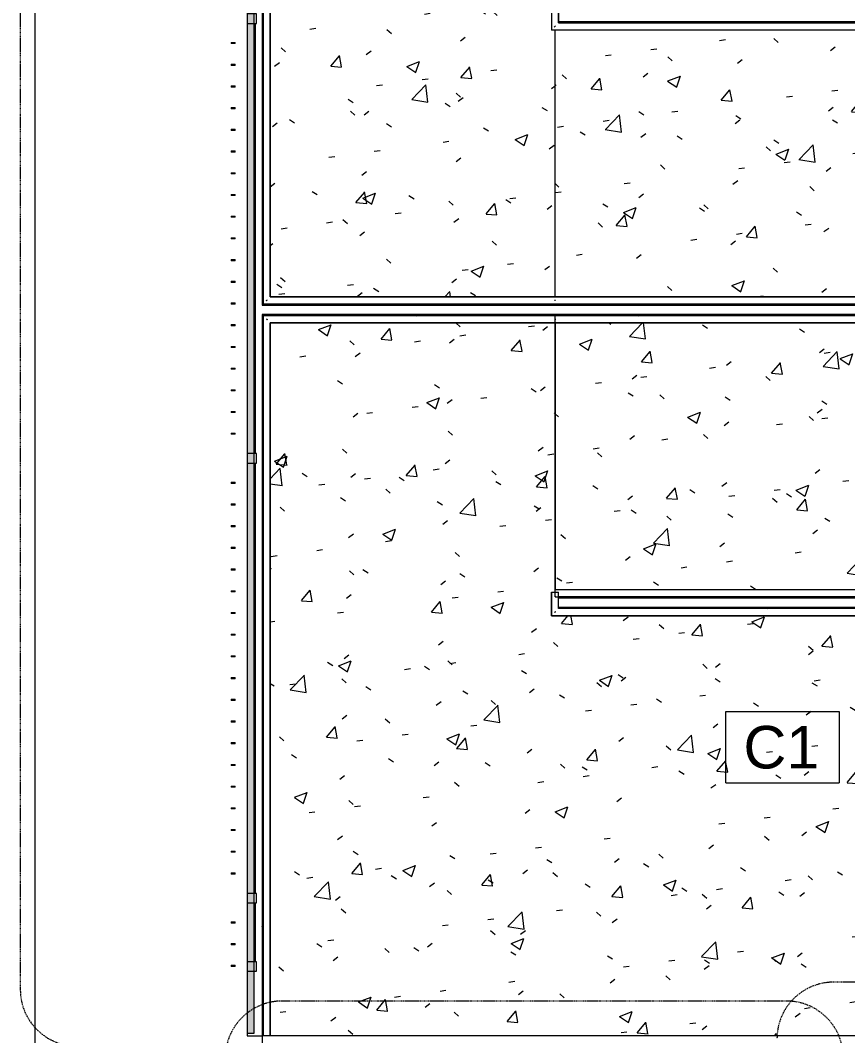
# Model space of a CAD drawing. Header units: inches. Extents: x 899 to 4491, y -721 to 1008.
# Drawn here: x 2122.1 to 2297.1, y 480.9 to 695.8 of the extents above; entities that cross this region are included whole.
import ezdxf

# ---------------------------------------------------------------- set-up
doc = ezdxf.new("R2010")
doc.units = ezdxf.units.IN
doc.header["$MEASUREMENT"] = 0
doc.linetypes.add('Dash Dot 3_16_', pattern=[0.3125, 0.1875, -0.0625, 0, -0.0625])
for name, color, linetype, lineweight in [('A-ANNO-KEYN', 231, 'Continuous', 9), ('A-ANNO-SYMB', 150, 'Continuous', 9), ('A-DETL', 90, 'Continuous', 9), ('A-FLOR', 192, 'Continuous', 13), ('A-FLOR-HRAL', 11, 'Continuous', 13), ('A-FLOR-LEVL', 51, 'Continuous', 9), ('A-WALL', 113, 'Continuous', 13), ('A-WALL-PATT', 111, 'Continuous', 13)]:
    doc.layers.add(name, color=color, linetype=linetype, lineweight=lineweight)
doc.styles.add('Arial', font='arial.ttf', dxfattribs={"height": 9})
pattern_1 = [(50, (3208.535, 0), (27.5427, -2.40992), [2.88, -31.68]), (355, (3208.535, 0), (-5.32784, 28.88427), [2.304, -25.344]), (100.451, (3210.83, -0.2), (22.2153, 26.47393), [2.448, -26.924]), (46.184, (3208.535, 7.68), (40.9819, -6.3564), [4.32, -47.52]), (96.636, (3211.95, 7.15), (35.8907, 37.4062), [3.671, -40.386]), (351.184, (3208.535, 7.68), (35.891, 37.4062), [3.456, -38.016]), (21, (3212.375, 5.76), (22.92104, -15.46073), [2.88, -31.68]), (326, (3212.375, 5.76), (9.34353, 27.84574), [2.304, -25.344]), (71.451, (3214.285, 4.472), (32.26477, 12.3844), [2.448, -26.924]), (37.5, (3208.535, 0), (0.466855, 12.78271), [1.267, -23.77, 1.267, -24.461, -25.44]), (37.5, (3208.535, 0), (0.466855, 12.78271), [-50.765, 1.267, -24.173]), (7.5, (3208.535, 0), (10.10159, 15.14509), [1.267, -13.402, 1.267, -23.194, -9.696]), (7.5, (3208.535, 0), (10.10159, 15.14509), [-39.13, 1.267, -8.429]), (327.5, (3199.972, 0), (20.49916, -0.86578), [1.267, -8.333, 1.267, -28.685, -39.744]), (327.5, (3199.972, 0), (20.49916, -0.86578), [-39.552, 1.267, -38.477]), (317.5, (3196.132, 0), (22.39478, 3.8443), [1.267, -11.213, 1.267, -18.624, -28.224]), (317.5, (3196.132, 0), (22.39478, 3.8443), [-32.371, 1.267, -26.957])]

# ---------------------------------------------------------------- blocks, each defined once
blk = doc.blocks.new('Top Rail Type - Top Rail_Internal_-7017305-FIRST FLOOR CONSTRUCTION')
at = {"layer": 'A-FLOR-HRAL', "lineweight": 9}
for p, q in [((-974.07, 699.23), (-974.07, 693.73)), ((-972.57, 695.29), (-972.57, 697.73)), ((-973.32, 694.54), (-973.52, 694.35)), ((-973.32, 694.54), (-973.23, 694.63)), ((-739.29, 695.29), (-972.51, 695.29)), ((-974.05, 693.77), (-974.07, 693.73)), ((-974.05, 693.74), (-973.99, 693.79)), ((-974.01, 693.79), (-739.29, 693.79)), ((-739.35, 575.29), (-973.32, 575.29)), ((-973.32, 573.79), (-739.35, 573.79))]:
    blk.add_line(p, q, dxfattribs=at)
blk = doc.blocks.new('Top Rail Type - Top Rail_Internal_-V21-FIRST FLOOR CONSTRUCTION')
at = {"layer": 'A-FLOR-HRAL', "lineweight": 9}
for p, q in [((-974.07, 699.29), (-974.07, 693.79)), ((-972.57, 697.79), (-972.57, 695.29)), ((-972.57, 695.29), (-739.32, 695.29)), ((-974.07, 693.79), (-739.32, 693.79)), ((-973.32, 573.79), (-973.32, 575.29)), ((-739.32, 575.29), (-973.32, 575.29)), ((-973.18, 573.79), (-973.32, 573.79)), ((-739.32, 573.79), (-972.57, 573.79))]:
    blk.add_line(p, q, dxfattribs=at)
blk = doc.blocks.new('Top Rail Type - Top Rail_Internal_-7017322-FIRST FLOOR CONSTRUCTION')
at = {"layer": 'A-FLOR-HRAL', "lineweight": 9}
for p, q in [((-1035.07, 757.29), (-1035.07, 635.79)), ((-1033.57, 637.29), (-1033.57, 755.79)), ((-973.29, 637.29), (-1033.57, 637.29)), ((-738.51, 637.29), (-973.29, 637.29)), ((-1035.07, 635.79), (-973.29, 635.79)), ((-973.29, 635.79), (-740.01, 635.79)), ((-740.13, 633.29), (-973.32, 633.29)), ((-973.32, 631.79), (-738.64, 631.79))]:
    blk.add_line(p, q, dxfattribs=at)
at = {"layer": 'A-FLOR-HRAL', "lineweight": 9, "flags": 128}
blk.add_lwpolyline([(-973.32, 632.45), (-973.32, 632.54), (-973.32, 632.63)], dxfattribs=at)
at = {"layer": 'A-FLOR-HRAL', "lineweight": 9}
blk.add_open_spline([(-1034.41, 636.45), (-1034.4, 636.46), (-1034.37, 636.5), (-1034.32, 636.54), (-1034.27, 636.59), (-1034.24, 636.62), (-1034.23, 636.63)], degree=3, knots=[0.46086968, 0.46086968, 0.46086968, 0.46086968, 0.47916667, 0.5, 0.52083333, 0.53913032, 0.53913032, 0.53913032, 0.53913032], dxfattribs=at)
blk.add_open_spline([(-973.32, 636.45), (-973.32, 636.48), (-973.32, 636.54), (-973.32, 636.6), (-973.32, 636.63)], degree=3, dxfattribs=at)
blk = doc.blocks.new('Top Rail Type - Top Rail_Internal_-V22-FIRST FLOOR CONSTRUCTION')
at = {"layer": 'A-FLOR-HRAL', "lineweight": 9}
for p, q in [((-1035.07, 757.29), (-1035.07, 635.79)), ((-1033.57, 755.79), (-1033.57, 637.29)), ((-1033.57, 637.29), (-973.32, 637.29)), ((-973.32, 637.29), (-738.57, 637.29)), ((-1035.07, 635.79), (-973.32, 635.79)), ((-973.32, 635.79), (-740.07, 635.79)), ((-973.32, 631.79), (-973.32, 633.29)), ((-740.07, 633.29), (-973.32, 633.29)), ((-738.57, 631.79), (-973.32, 631.79))]:
    blk.add_line(p, q, dxfattribs=at)
blk = doc.blocks.new('Top Rail Type - Top Rail_Internal_-7164029-FIRST FLOOR CONSTRUCTION')
at = {"layer": 'A-FLOR-HRAL', "lineweight": 9}
for p, q in [((-973.31, 633.29), (-1035.07, 633.29)), ((-1035.07, 633.29), (-1035.07, 480.91)), ((-973.31, 632.64), (-973.31, 632.44)), ((-1033.57, 631.79), (-973.31, 631.79)), ((-1033.57, 480.91), (-1033.57, 631.79))]:
    blk.add_line(p, q, dxfattribs=at)
blk.add_open_spline([(-1034.41, 632.63), (-1034.4, 632.62), (-1034.37, 632.59), (-1034.32, 632.54), (-1034.28, 632.49), (-1034.24, 632.46), (-1034.23, 632.45)], degree=3, knots=[0.46086968, 0.46086968, 0.46086968, 0.46086968, 0.47916667, 0.5, 0.52083333, 0.53913032, 0.53913032, 0.53913032, 0.53913032], dxfattribs=at)
blk = doc.blocks.new('Top Rail Type - Top Rail_Internal_-V37-FIRST FLOOR CONSTRUCTION')
at = {"layer": 'A-FLOR-HRAL', "lineweight": 9}
for p, q in [((-1035.07, 633.29), (-1035.07, 480.91)), ((-973.31, 633.29), (-1035.07, 633.29)), ((-973.31, 632.54), (-973.31, 633.29)), ((-973.31, 631.79), (-973.31, 632.54)), ((-1033.57, 631.79), (-1033.57, 480.91)), ((-973.31, 631.79), (-1033.57, 631.79))]:
    blk.add_line(p, q, dxfattribs=at)
blk = doc.blocks.new('Top Rail Type - Top Rail_Internal_-7164230-FIRST FLOOR CONSTRUCTION')
at = {"layer": 'A-FLOR-HRAL', "lineweight": 9}
for p, q in [((-974.07, 574.79), (-974.07, 569.79)), ((-973.38, 574.79), (-973.23, 574.79)), ((-972.57, 571.29), (-972.57, 574.79)), ((-974.07, 569.79), (-832.39, 569.79)), ((-832.39, 571.29), (-972.57, 571.29)), ((-832.39, 570.63), (-832.39, 570.45))]:
    blk.add_line(p, q, dxfattribs=at)
blk.add_open_spline([(-973.23, 570.63), (-973.24, 570.62), (-973.28, 570.59), (-973.32, 570.54), (-973.37, 570.49), (-973.4, 570.46), (-973.41, 570.45)], degree=3, knots=[0.46086968, 0.46086968, 0.46086968, 0.46086968, 0.47916667, 0.5, 0.52083333, 0.53913032, 0.53913032, 0.53913032, 0.53913032], dxfattribs=at)
blk = doc.blocks.new('Top Rail Type - Top Rail_Internal_-V38-FIRST FLOOR CONSTRUCTION')
at = {"layer": 'A-FLOR-HRAL', "lineweight": 9}
for p, q in [((-974.07, 574.79), (-972.57, 574.79)), ((-974.07, 569.79), (-974.07, 574.79)), ((-972.57, 571.29), (-972.57, 574.79)), ((-832.39, 569.79), (-974.07, 569.79)), ((-832.39, 571.29), (-972.57, 571.29)), ((-832.39, 569.79), (-832.39, 571.29))]:
    blk.add_line(p, q, dxfattribs=at)
blk = doc.blocks.new('Railing - BetafenceUSA_Square_Post_2in-7178424-FIRST FLOOR CONSTRUCTION')
at = {"layer": 'A-FLOR-HRAL', "lineweight": 9}
for p, q in [((1, 1), (-1, 1)), ((-1, 1), (-1, -1)), ((1, -1), (1, 1)), ((-1, -1), (1, -1))]:
    blk.add_line(p, q, dxfattribs=at)
blk = doc.blocks.new('Railing - BetafenceUSA_Picket_Defender_C-7178425-FIRST FLOOR CONSTRUCTION')
at = {"layer": 'A-FLOR-HRAL', "lineweight": 9}
for p, q in [((-4.4, 0.15), (-4.3, 0.15)), ((-4.4, 0.15), (-4.4, -0.1)), ((-4.3, 0.15), (-3.59, 0.15)), ((-4.3, 0.15), (-4.3, -0.1)), ((-3.59, 0.15), (-3.5, 0.15)), ((-3.59, 0.15), (-3.59, -0.1)), ((-3.5, -0.1), (-3.5, 0.15)), ((-4.3, -0.1), (-4.4, -0.1)), ((-3.59, -0.1), (-4.3, -0.1)), ((-3.5, -0.1), (-3.59, -0.1))]:
    blk.add_line(p, q, dxfattribs=at)
blk = doc.blocks.new('Railing - Railing-7178494-FIRST FLOOR CONSTRUCTION')
at = {"layer": 'A-FLOR-HRAL', "lineweight": 9}
for p, q in [((-1036.73, 604.1), (-1036.73, 695.16)), ((-1036.73, 511.04), (-1036.73, 602.1)), ((-1036.73, 496.54), (-1036.73, 509.04))]:
    blk.add_line(p, q, dxfattribs=at)
for name, p in [('Railing - BetafenceUSA_Square_Post_2in-7178424-FIRST FLOOR CONSTRUCTION', (-1037.48, 696.16)), ('Railing - BetafenceUSA_Picket_Defender_C-7178425-FIRST FLOOR CONSTRUCTION', (-1037.48, 690.98)), ('Railing - BetafenceUSA_Picket_Defender_C-7178425-FIRST FLOOR CONSTRUCTION', (-1037.48, 686.38)), ('Railing - BetafenceUSA_Picket_Defender_C-7178425-FIRST FLOOR CONSTRUCTION', (-1037.48, 681.79)), ('Railing - BetafenceUSA_Picket_Defender_C-7178425-FIRST FLOOR CONSTRUCTION', (-1037.48, 677.19)), ('Railing - BetafenceUSA_Picket_Defender_C-7178425-FIRST FLOOR CONSTRUCTION', (-1037.48, 672.6)), ('Railing - BetafenceUSA_Picket_Defender_C-7178425-FIRST FLOOR CONSTRUCTION', (-1037.48, 668.01)), ('Railing - BetafenceUSA_Picket_Defender_C-7178425-FIRST FLOOR CONSTRUCTION', (-1037.48, 663.41)), ('Railing - BetafenceUSA_Picket_Defender_C-7178425-FIRST FLOOR CONSTRUCTION', (-1037.48, 658.82)), ('Railing - BetafenceUSA_Picket_Defender_C-7178425-FIRST FLOOR CONSTRUCTION', (-1037.48, 654.23)), ('Railing - BetafenceUSA_Picket_Defender_C-7178425-FIRST FLOOR CONSTRUCTION', (-1037.48, 649.63)), ('Railing - BetafenceUSA_Picket_Defender_C-7178425-FIRST FLOOR CONSTRUCTION', (-1037.48, 645.04)), ('Railing - BetafenceUSA_Picket_Defender_C-7178425-FIRST FLOOR CONSTRUCTION', (-1037.48, 640.44)), ('Railing - BetafenceUSA_Picket_Defender_C-7178425-FIRST FLOOR CONSTRUCTION', (-1037.48, 635.85)), ('Railing - BetafenceUSA_Picket_Defender_C-7178425-FIRST FLOOR CONSTRUCTION', (-1037.48, 631.26)), ('Railing - BetafenceUSA_Picket_Defender_C-7178425-FIRST FLOOR CONSTRUCTION', (-1037.48, 626.66)), ('Railing - BetafenceUSA_Picket_Defender_C-7178425-FIRST FLOOR CONSTRUCTION', (-1037.48, 622.07)), ('Railing - BetafenceUSA_Picket_Defender_C-7178425-FIRST FLOOR CONSTRUCTION', (-1037.48, 617.48)), ('Railing - BetafenceUSA_Picket_Defender_C-7178425-FIRST FLOOR CONSTRUCTION', (-1037.48, 612.88)), ('Railing - BetafenceUSA_Picket_Defender_C-7178425-FIRST FLOOR CONSTRUCTION', (-1037.48, 608.29)), ('Railing - BetafenceUSA_Square_Post_2in-7178424-FIRST FLOOR CONSTRUCTION', (-1037.48, 603.1)), ('Railing - BetafenceUSA_Picket_Defender_C-7178425-FIRST FLOOR CONSTRUCTION', (-1037.48, 597.91)), ('Railing - BetafenceUSA_Picket_Defender_C-7178425-FIRST FLOOR CONSTRUCTION', (-1037.48, 593.32)), ('Railing - BetafenceUSA_Picket_Defender_C-7178425-FIRST FLOOR CONSTRUCTION', (-1037.48, 588.73)), ('Railing - BetafenceUSA_Picket_Defender_C-7178425-FIRST FLOOR CONSTRUCTION', (-1037.48, 584.13)), ('Railing - BetafenceUSA_Picket_Defender_C-7178425-FIRST FLOOR CONSTRUCTION', (-1037.48, 579.54)), ('Railing - BetafenceUSA_Picket_Defender_C-7178425-FIRST FLOOR CONSTRUCTION', (-1037.48, 574.94)), ('Railing - BetafenceUSA_Picket_Defender_C-7178425-FIRST FLOOR CONSTRUCTION', (-1037.48, 570.35)), ('Railing - BetafenceUSA_Picket_Defender_C-7178425-FIRST FLOOR CONSTRUCTION', (-1037.48, 565.76)), ('Railing - BetafenceUSA_Picket_Defender_C-7178425-FIRST FLOOR CONSTRUCTION', (-1037.48, 561.16)), ('Railing - BetafenceUSA_Picket_Defender_C-7178425-FIRST FLOOR CONSTRUCTION', (-1037.48, 556.57)), ('Railing - BetafenceUSA_Picket_Defender_C-7178425-FIRST FLOOR CONSTRUCTION', (-1037.48, 551.98)), ('Railing - BetafenceUSA_Picket_Defender_C-7178425-FIRST FLOOR CONSTRUCTION', (-1037.48, 547.38)), ('Railing - BetafenceUSA_Picket_Defender_C-7178425-FIRST FLOOR CONSTRUCTION', (-1037.48, 542.79)), ('Railing - BetafenceUSA_Picket_Defender_C-7178425-FIRST FLOOR CONSTRUCTION', (-1037.48, 538.19)), ('Railing - BetafenceUSA_Picket_Defender_C-7178425-FIRST FLOOR CONSTRUCTION', (-1037.48, 533.6)), ('Railing - BetafenceUSA_Picket_Defender_C-7178425-FIRST FLOOR CONSTRUCTION', (-1037.48, 529.01)), ('Railing - BetafenceUSA_Picket_Defender_C-7178425-FIRST FLOOR CONSTRUCTION', (-1037.48, 524.41)), ('Railing - BetafenceUSA_Picket_Defender_C-7178425-FIRST FLOOR CONSTRUCTION', (-1037.48, 519.82)), ('Railing - BetafenceUSA_Picket_Defender_C-7178425-FIRST FLOOR CONSTRUCTION', (-1037.48, 515.23)), ('Railing - BetafenceUSA_Square_Post_2in-7178424-FIRST FLOOR CONSTRUCTION', (-1037.48, 510.04)), ('Railing - BetafenceUSA_Picket_Defender_C-7178425-FIRST FLOOR CONSTRUCTION', (-1037.48, 504.85)), ('Railing - BetafenceUSA_Picket_Defender_C-7178425-FIRST FLOOR CONSTRUCTION', (-1037.48, 500.26)), ('Railing - BetafenceUSA_Square_Post_2in-7178424-FIRST FLOOR CONSTRUCTION', (-1037.48, 495.54)), ('Railing - BetafenceUSA_Picket_Defender_C-7178425-FIRST FLOOR CONSTRUCTION', (-1037.48, 495.66))]:
    blk.add_blockref(name, p)
blk = doc.blocks.new('Keynote Tag - Keynote Number - Boxed-135510-FIRST FLOOR CONSTRUCTION')
at = {"layer": 'A-ANNO-KEYN'}
for p, q in [((-0.125, -0.0792), (-0.125, 0.0781)), ((-0.125, 0.0781), (0.125, 0.0781)), ((0.125, 0.0781), (0.125, -0.0792)), ((-0.125, -0.0792), (0.125, -0.0792))]:
    blk.add_line(p, q, dxfattribs=at)

msp = doc.modelspace()

# ---------------------------------------------------------------- hatches: boundary and pattern name
at = {"layer": 'A-FLOR'}
h = msp.add_hatch(dxfattribs=at)
h.set_pattern_fill('FP_11', color=256, style=0, pattern_type=2)
h.set_pattern_definition(pattern_1)
h.paths.add_polyline_path([(2174.96, 480.91), (2305.1, 480.91), (2305.1, 481.66), (2306.6, 481.66), (2306.6, 480.91), (2307.48, 480.91), (2306.73, 481.66), (2332.19, 507.12), (2333.16, 506.14), (2307.92, 480.91), (2342.85, 480.91), (2342.85, 481.66), (2344.35, 481.66), (2344.35, 480.91), (2376.15, 480.91), (2376.15, 482.39), (2364.15, 482.42), (2364.15, 483.89), (2376.15, 483.89), (2376.15, 569.79), (2234.46, 569.82), (2234.49, 574.79), (2235.21, 574.79), (2235.21, 631.79), (2174.96, 631.79), (2174.96, 483.47)], flags=0)
h.paths.add_polyline_path([(2173.21, 480.91), (2173.46, 480.91), (2173.49, 633.29), (2235.21, 633.29), (2235.21, 633.54), (2173.21, 633.54), (2173.21, 484.21)], flags=0)
h.paths.add_polyline_path([(2275.68, 571.29), (2376.15, 571.29), (2376.15, 571.54), (2235.96, 571.54), (2235.96, 571.29), (2264.26, 571.29)], flags=0)
at = {"layer": 'A-FLOR-LEVL'}
h = msp.add_hatch(dxfattribs=at)
h.set_pattern_fill('FP_11', color=256, style=0, pattern_type=2)
h.set_pattern_definition(pattern_1)
h.paths.add_polyline_path([(2173.21, 635.54), (2235.21, 635.54), (2235.21, 635.79), (2173.46, 635.82), (2173.49, 757.29), (2235.21, 757.29), (2235.18, 757.54), (2173.21, 757.54), (2173.21, 635.75)], flags=0)
h.paths.add_polyline_path([(2218.55, 637.29), (2235.21, 637.29), (2235.21, 693.79), (2234.49, 693.77), (2234.46, 693.79), (2234.44, 699.27), (2234.46, 699.29), (2235.21, 699.29), (2235.18, 755.79), (2174.96, 755.79), (2174.96, 637.29), (2195.7, 637.29)], flags=0)
h = msp.add_hatch(dxfattribs=at)
h.set_pattern_fill('FP_11', color=256, style=0, pattern_type=2)
h.set_pattern_definition(pattern_1)
h.paths.add_polyline_path([(2378.53, 635.54), (2468.46, 635.54), (2468.46, 635.79), (2235.21, 635.75), (2235.21, 635.54), (2355.67, 635.54)], flags=0)
h.paths.add_polyline_path([(2378.53, 637.29), (2469.21, 637.29), (2469.21, 693.79), (2235.21, 693.79), (2235.24, 637.29), (2355.67, 637.29)], flags=0)
h.paths.add_polyline_path([(2469.21, 695.29), (2469.21, 695.54), (2235.96, 695.54), (2235.98, 695.29), (2458.52, 695.29)], flags=0)
h = msp.add_hatch(dxfattribs=at)
h.set_pattern_fill('FP_11', color=256, style=0, pattern_type=2)
h.set_pattern_definition(pattern_1)
h.paths.add_polyline_path([(2378.53, 573.54), (2469.21, 573.54), (2469.18, 573.79), (2235.96, 573.76), (2235.96, 573.54), (2376.15, 573.54)], flags=0)
h.paths.add_polyline_path([(2264.26, 575.29), (2469.21, 575.29), (2469.21, 631.79), (2235.21, 631.79), (2235.21, 575.29), (2252.83, 575.29)], flags=0)
h.paths.add_polyline_path([(2458.52, 633.29), (2468.46, 633.29), (2468.44, 633.54), (2235.21, 633.54), (2235.22, 633.29), (2447.09, 633.29)], flags=0)
at = {"layer": 'A-WALL-PATT', "lineweight": 9}
h = msp.add_hatch(color=7, dxfattribs=at)
h.paths.add_polyline_path([(2171.56, 481.44), (2171.56, 808.29), (2170.06, 808.29), (2170.06, 481.44)], flags=0)
h.paths.add_polyline_path([(2170.06, 858.79), (2171.56, 858.79), (2171.56, 1007.7), (2170.06, 1007.7), (2170.06, 869.94)], flags=0)

# ---------------------------------------------------------------- linework, layer by layer
at = {"layer": 'A-ANNO-SYMB', "linetype": 'Dash Dot 3_16_'}
for p, q in [((2122.05, 780.59), (2122.05, 490.68)), ((2453.52, 492.24), (2294.18, 492.24)), ((2284.22, 488.24), (2177.43, 488.24))]:
    msp.add_line(p, q, dxfattribs=at)
for centre, start, end in [((2294.18, 480.24), 90, 180), ((2134.05, 490.68), 180, 270), ((2177.43, 476.24), 90, 180), ((2284.22, 476.24), 0, 90)]:
    msp.add_arc(centre, 12, start, end, dxfattribs=at)
at = {"layer": 'A-DETL', "lineweight": 13}
msp.add_line((2125.21, 208.03), (2125.21, 754.03), dxfattribs=at)
at = {"layer": 'A-FLOR'}
for p, q in [((2235.21, 633.54), (2173.21, 633.54)), ((2173.21, 633.54), (2173.21, 480.91)), ((2235.21, 633.29), (2235.21, 633.54)), ((2235.21, 575.29), (2235.21, 631.79)), ((2376.15, 571.54), (2235.96, 571.54)), ((2170.06, 481.44), (2170.06, 480.91)), ((2170.06, 480.91), (2173.21, 480.91))]:
    msp.add_line(p, q, dxfattribs=at)
at = {"layer": 'A-FLOR-LEVL'}
for p, q in [((2173.21, 757.54), (2173.21, 635.54)), ((2235.96, 695.54), (2469.21, 695.54)), ((2235.21, 637.29), (2235.21, 693.79)), ((2173.21, 635.54), (2235.21, 635.54)), ((2235.21, 635.54), (2235.21, 635.75)), ((2235.21, 635.54), (2468.46, 635.54)), ((2235.21, 633.54), (2235.21, 633.29)), ((2468.46, 633.54), (2235.21, 633.54)), ((2235.21, 631.79), (2235.21, 575.29)), ((2469.21, 573.54), (2235.96, 573.54))]:
    msp.add_line(p, q, dxfattribs=at)
at = {"layer": 'A-WALL', "color": 8, "lineweight": 20}
for p, q in [((2170.06, 808.29), (2170.06, 481.44)), ((2171.56, 481.44), (2171.56, 808.29)), ((2170.06, 481.44), (2171.56, 481.44)), ((2173.21, 480.91), (2173.21, 196.03)), ((2305.1, 480.91), (2173.21, 480.91))]:
    msp.add_line(p, q, dxfattribs=at)

# ---------------------------------------------------------------- block references
at = {"layer": 'A-ANNO-KEYN', "xscale": 95.99999999999994, "yscale": 95.99999999999994, "zscale": 95.99999999999994}
msp.add_blockref('Keynote Tag - Keynote Number - Boxed-135510-FIRST FLOOR CONSTRUCTION', (2283.37, 542.02), dxfattribs=at)
at = {"layer": 'A-FLOR-HRAL', "lineweight": 9}
for name in ['Railing - Railing-7178494-FIRST FLOOR CONSTRUCTION', 'Top Rail Type - Top Rail_Internal_-7017322-FIRST FLOOR CONSTRUCTION', 'Top Rail Type - Top Rail_Internal_-V22-FIRST FLOOR CONSTRUCTION', 'Top Rail Type - Top Rail_Internal_-7017305-FIRST FLOOR CONSTRUCTION', 'Top Rail Type - Top Rail_Internal_-V21-FIRST FLOOR CONSTRUCTION', 'Top Rail Type - Top Rail_Internal_-7164029-FIRST FLOOR CONSTRUCTION', 'Top Rail Type - Top Rail_Internal_-V37-FIRST FLOOR CONSTRUCTION', 'Top Rail Type - Top Rail_Internal_-7164230-FIRST FLOOR CONSTRUCTION', 'Top Rail Type - Top Rail_Internal_-V38-FIRST FLOOR CONSTRUCTION']:
    msp.add_blockref(name, (3208.53, 0), dxfattribs=at)

# ---------------------------------------------------------------- texts
at = {"layer": 'A-ANNO-KEYN', "insert": (2275.08, 546.47), "char_height": 9, "width": 19.695, "attachment_point": 1, "style": 'Arial'}
msp.add_mtext('C1', dxfattribs=at)

doc.saveas('drawing.dxf')
